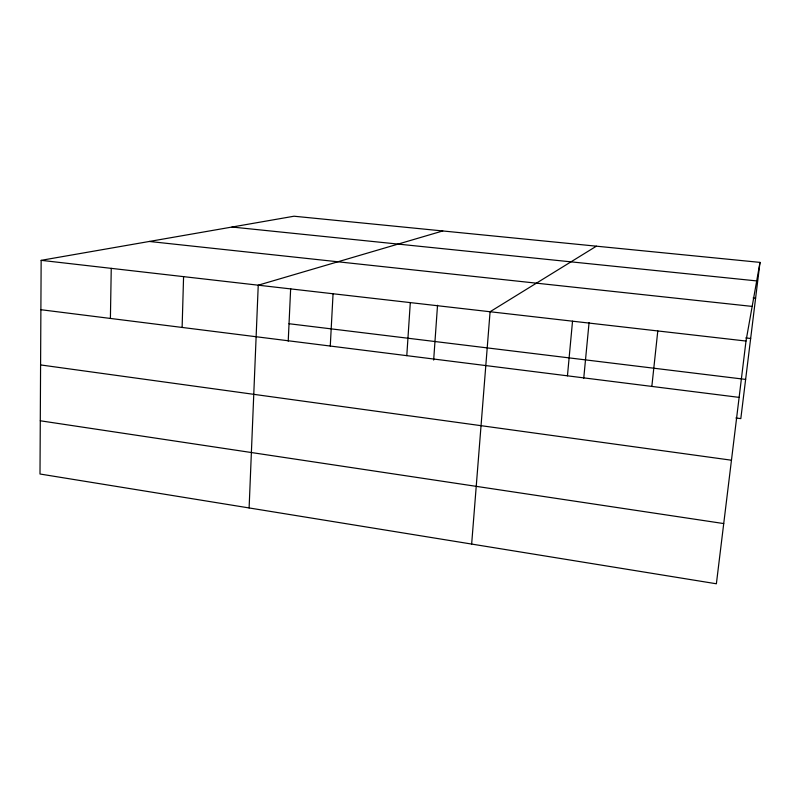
<?xml version="1.0" encoding="UTF-8"?>
<svg xmlns="http://www.w3.org/2000/svg" width="800" height="800" viewBox="0 0 800 800"><rect width="100%" height="100%" fill="white"/><g stroke="black" fill="none" stroke-linecap="round" stroke-linejoin="round"><path stroke-width="1.2" d="M41.15 260.33L40 474.01L716.38 583.78L746 341.05L760 262.39L294.01 216.22L41.15 260.33L746 341.05M110.4 318.44L111.25 268.35M182.12 327.44L183.58 276.64M249.11 507.94L258.24 285.19L442.77 230.96M288.22 341.16L290.66 288.52M330.27 346.04L333.06 293.76M406.79 355.65L410.3 302.6M433.66 360.07L437.53 305.25M471.65 544.06L490.08 311.74L596.39 246.18M567.45 375.83L572.53 321.18M583.73 378.33L589.07 322.59M651.84 386.42L657.79 330.95M760 262.39L740.82 418.61L735.91 417.97M232.02 227.03L756.7 280.92M753.14 297.96L755.6 298.22M149.27 241.46L752.17 306.41M745.78 337.93L750.66 338.48M289.03 323.73L745.64 379.41M40.88 309.71L739.13 397.38M40.59 364.93L731.46 460.21M40.29 420.78L723.73 523.57"/></g></svg>
